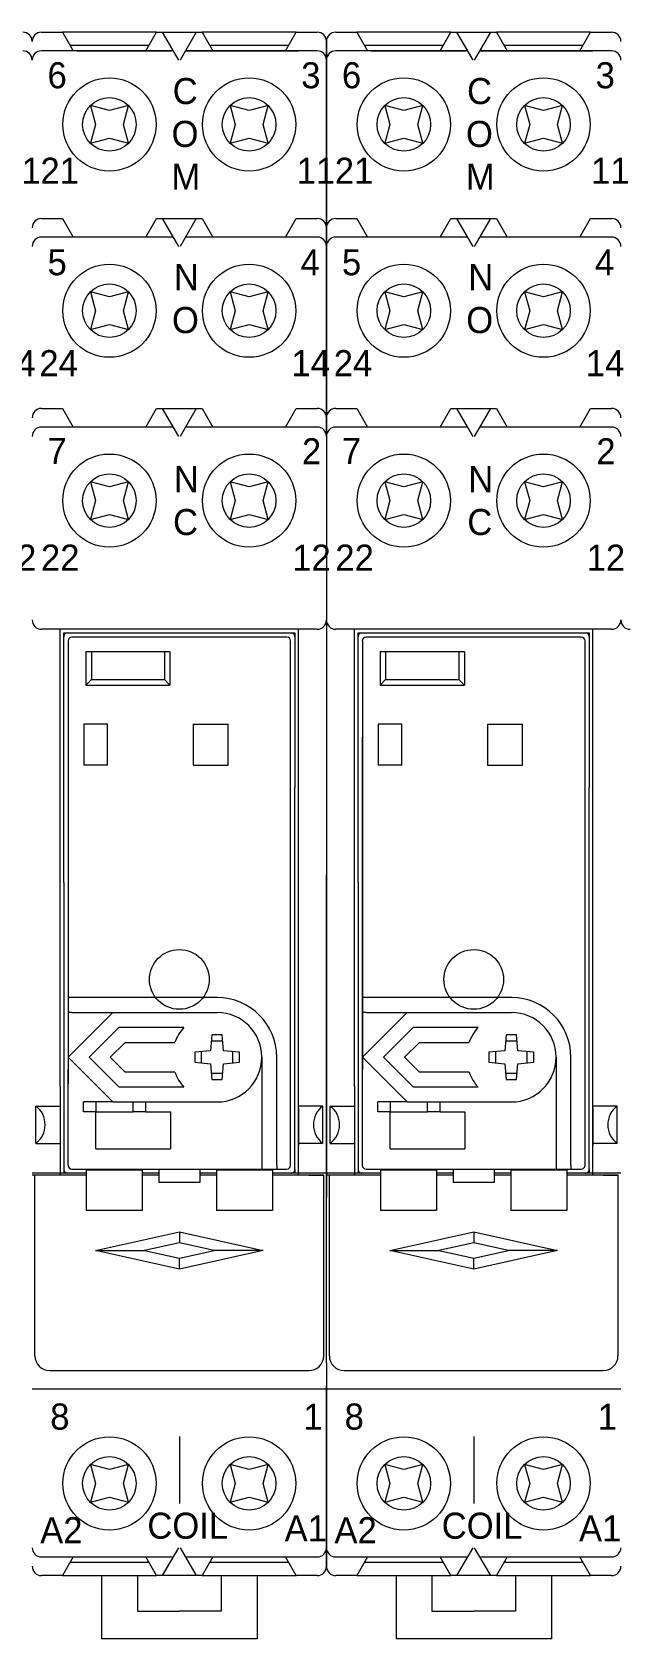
# Model space of a CAD drawing. Header units: millimetres. Extents: x -6000 to 26000, y -6000 to 26000.
# Drawn here: x 139.65 to 144.04, y -4368.31 to -4356.31 of the extents above; entities that cross this region are included whole.
import ezdxf

# ---------------------------------------------------------------- set-up
doc = ezdxf.new("R2010")
doc.units = ezdxf.units.MM
doc.header["$MEASUREMENT"] = 0
doc.linetypes.add('HIDDEN2', pattern=[2.38125, 1.5875, -0.79375])
doc.layers.add('Чертеж и Рисунок_Ном._пера__1', color=7, linetype='Continuous', lineweight=15)
doc.layers.add('Чертеж и Рисунок_Ном._пера__7', color=7, linetype='Continuous', lineweight=15)
doc.styles.add('СГЕНЕРИР_СТИЛЬ_2', font='')
doc.styles.get('СГЕНЕРИР_СТИЛЬ_2').set_extended_font_data('Arial')

msp = doc.modelspace()

# ---------------------------------------------------------------- linework, layer by layer
at = {"layer": 'Чертеж и Рисунок_Ном._пера__7', "color": 7, "linetype": 'Continuous', "lineweight": 15}
for p, q in [((139.719, -4356.309), (139.875, -4356.309)), ((140.578, -4356.309), (139.875, -4356.309)), ((139.875, -4356.309), (139.955, -4356.448)), ((140.497, -4356.448), (140.578, -4356.309)), ((140.578, -4356.309), (140.623, -4356.309)), ((140.601, -4356.309), (140.895, -4356.309)), ((140.703, -4356.448), (140.623, -4356.309)), ((140.743, -4356.518), (140.623, -4356.309)), ((140.623, -4356.309), (140.873, -4356.309)), ((140.873, -4356.309), (140.753, -4356.518)), ((140.873, -4356.309), (140.918, -4356.309)), ((141.621, -4356.309), (140.918, -4356.309)), ((140.918, -4356.309), (140.998, -4356.448)), ((141.541, -4356.448), (141.621, -4356.309)), ((141.621, -4356.309), (141.777, -4356.309)), ((141.847, -4356.518), (141.847, -4356.379)), ((141.847, -4356.379), (141.847, -4356.518)), ((141.916, -4356.309), (142.072, -4356.309)), ((142.776, -4356.309), (142.072, -4356.309)), ((142.072, -4356.309), (142.153, -4356.448)), ((142.695, -4356.448), (142.776, -4356.309)), ((142.776, -4356.309), (142.82, -4356.309)), ((142.799, -4356.309), (143.093, -4356.309)), ((142.901, -4356.448), (142.82, -4356.309)), ((142.941, -4356.518), (142.82, -4356.309)), ((142.82, -4356.309), (143.071, -4356.309)), ((143.071, -4356.309), (142.95, -4356.518)), ((143.071, -4356.309), (143.116, -4356.309)), ((143.819, -4356.309), (143.116, -4356.309)), ((143.116, -4356.309), (143.196, -4356.448)), ((143.739, -4356.448), (143.819, -4356.309)), ((143.819, -4356.309), (143.975, -4356.309)), ((140.703, -4356.448), (139.719, -4356.448)), ((139.931, -4356.406), (140.522, -4356.406)), ((139.983, -4356.448), (140.688, -4356.448)), ((140.793, -4356.448), (141.638, -4356.448)), ((141.777, -4356.448), (140.793, -4356.448)), ((140.808, -4356.448), (141.638, -4356.448)), ((140.974, -4356.406), (141.565, -4356.406)), ((141.847, -4356.518), (141.847, -4362.603)), ((141.847, -4357.77), (141.847, -4356.518)), ((141.847, -4356.518), (141.847, -4362.603)), ((141.847, -4356.518), (141.847, -4357.77)), ((142.901, -4356.448), (141.916, -4356.448)), ((142.129, -4356.406), (142.719, -4356.406)), ((142.181, -4356.448), (142.886, -4356.448)), ((142.991, -4356.448), (143.836, -4356.448)), ((143.975, -4356.448), (142.991, -4356.448)), ((143.006, -4356.448), (143.836, -4356.448)), ((143.172, -4356.406), (143.763, -4356.406)), ((140.085, -4356.856), (140.123, -4356.998)), ((140.226, -4356.894), (140.085, -4356.856)), ((140.368, -4356.856), (140.226, -4356.894)), ((140.33, -4356.998), (140.368, -4356.856)), ((141.269, -4356.894), (141.128, -4356.856)), ((141.128, -4356.856), (141.166, -4356.998)), ((141.411, -4356.856), (141.269, -4356.894)), ((141.373, -4356.998), (141.411, -4356.856)), ((142.282, -4356.856), (142.32, -4356.998)), ((142.424, -4356.894), (142.282, -4356.856)), ((142.566, -4356.856), (142.424, -4356.894)), ((142.528, -4356.998), (142.566, -4356.856)), ((143.467, -4356.894), (143.326, -4356.856)), ((143.326, -4356.856), (143.364, -4356.998)), ((143.609, -4356.856), (143.467, -4356.894)), ((143.571, -4356.998), (143.609, -4356.856)), ((140.123, -4356.998), (140.085, -4357.139)), ((140.368, -4357.139), (140.33, -4356.998)), ((141.166, -4356.998), (141.128, -4357.139)), ((141.411, -4357.139), (141.373, -4356.998)), ((142.32, -4356.998), (142.282, -4357.139)), ((142.566, -4357.139), (142.528, -4356.998)), ((143.364, -4356.998), (143.326, -4357.139)), ((143.609, -4357.139), (143.571, -4356.998)), ((140.085, -4357.139), (140.226, -4357.101)), ((140.226, -4357.101), (140.368, -4357.139)), ((141.128, -4357.139), (141.269, -4357.101)), ((141.269, -4357.101), (141.411, -4357.139)), ((142.282, -4357.139), (142.424, -4357.101)), ((142.424, -4357.101), (142.566, -4357.139)), ((143.326, -4357.139), (143.467, -4357.101)), ((143.467, -4357.101), (143.609, -4357.139)), ((139.719, -4357.7), (139.875, -4357.7)), ((139.875, -4357.7), (139.955, -4357.839)), ((140.497, -4357.839), (140.578, -4357.7)), ((140.578, -4357.7), (140.623, -4357.7)), ((140.743, -4357.909), (140.623, -4357.7)), ((140.623, -4357.7), (140.873, -4357.7)), ((140.873, -4357.7), (140.753, -4357.909)), ((140.873, -4357.7), (140.918, -4357.7)), ((140.918, -4357.7), (140.998, -4357.839)), ((141.541, -4357.839), (141.621, -4357.7)), ((141.621, -4357.7), (141.777, -4357.7)), ((141.916, -4357.7), (142.072, -4357.7)), ((142.072, -4357.7), (142.153, -4357.839)), ((142.695, -4357.839), (142.776, -4357.7)), ((142.776, -4357.7), (142.82, -4357.7)), ((142.941, -4357.909), (142.82, -4357.7)), ((142.82, -4357.7), (143.071, -4357.7)), ((143.071, -4357.7), (142.95, -4357.909)), ((143.071, -4357.7), (143.116, -4357.7)), ((143.116, -4357.7), (143.196, -4357.839)), ((143.739, -4357.839), (143.819, -4357.7)), ((143.819, -4357.7), (143.975, -4357.7)), ((140.703, -4357.839), (139.719, -4357.839)), ((141.777, -4357.839), (140.793, -4357.839)), ((141.847, -4357.909), (141.847, -4357.77)), ((141.847, -4357.77), (141.847, -4357.909)), ((142.901, -4357.839), (141.916, -4357.839)), ((143.975, -4357.839), (142.991, -4357.839)), ((141.847, -4359.188), (141.847, -4357.909)), ((141.847, -4357.909), (141.847, -4359.188)), ((140.085, -4358.247), (140.123, -4358.389)), ((140.226, -4358.285), (140.085, -4358.247)), ((140.368, -4358.247), (140.226, -4358.285)), ((140.33, -4358.389), (140.368, -4358.247)), ((141.128, -4358.247), (141.166, -4358.389)), ((141.269, -4358.285), (141.128, -4358.247)), ((141.411, -4358.247), (141.269, -4358.285)), ((141.373, -4358.389), (141.411, -4358.247)), ((142.282, -4358.247), (142.32, -4358.389)), ((142.424, -4358.285), (142.282, -4358.247)), ((142.566, -4358.247), (142.424, -4358.285)), ((142.528, -4358.389), (142.566, -4358.247)), ((143.326, -4358.247), (143.364, -4358.389)), ((143.467, -4358.285), (143.326, -4358.247)), ((143.609, -4358.247), (143.467, -4358.285)), ((143.571, -4358.389), (143.609, -4358.247)), ((140.123, -4358.389), (140.085, -4358.53)), ((140.368, -4358.53), (140.33, -4358.389)), ((141.166, -4358.389), (141.128, -4358.53)), ((141.411, -4358.53), (141.373, -4358.389)), ((142.32, -4358.389), (142.282, -4358.53)), ((142.566, -4358.53), (142.528, -4358.389)), ((143.364, -4358.389), (143.326, -4358.53)), ((143.609, -4358.53), (143.571, -4358.389)), ((140.085, -4358.53), (140.226, -4358.492)), ((140.226, -4358.492), (140.368, -4358.53)), ((141.128, -4358.53), (141.269, -4358.492)), ((141.269, -4358.492), (141.411, -4358.53)), ((142.282, -4358.53), (142.424, -4358.492)), ((142.424, -4358.492), (142.566, -4358.53)), ((143.326, -4358.53), (143.467, -4358.492)), ((143.467, -4358.492), (143.609, -4358.53)), ((139.719, -4359.119), (139.875, -4359.119)), ((139.875, -4359.119), (139.955, -4359.258)), ((140.497, -4359.258), (140.578, -4359.119)), ((140.578, -4359.119), (140.623, -4359.119)), ((140.743, -4359.327), (140.623, -4359.119)), ((140.623, -4359.119), (140.873, -4359.119)), ((140.873, -4359.119), (140.753, -4359.327)), ((140.873, -4359.119), (140.918, -4359.119)), ((140.918, -4359.119), (140.998, -4359.258)), ((141.541, -4359.258), (141.621, -4359.119)), ((141.621, -4359.119), (141.777, -4359.119)), ((141.916, -4359.119), (142.072, -4359.119)), ((142.072, -4359.119), (142.153, -4359.258)), ((142.695, -4359.258), (142.776, -4359.119)), ((142.776, -4359.119), (142.82, -4359.119)), ((142.941, -4359.327), (142.82, -4359.119)), ((142.82, -4359.119), (143.071, -4359.119)), ((143.071, -4359.119), (142.95, -4359.327)), ((143.071, -4359.119), (143.116, -4359.119)), ((143.116, -4359.119), (143.196, -4359.258)), ((143.739, -4359.258), (143.819, -4359.119)), ((143.819, -4359.119), (143.975, -4359.119)), ((140.703, -4359.258), (139.719, -4359.258)), ((141.777, -4359.258), (140.793, -4359.258)), ((141.847, -4359.327), (141.847, -4359.188)), ((141.847, -4359.188), (141.847, -4359.327)), ((142.901, -4359.258), (141.916, -4359.258)), ((143.975, -4359.258), (142.991, -4359.258)), ((140.085, -4359.666), (140.123, -4359.807)), ((140.226, -4359.704), (140.085, -4359.666)), ((140.368, -4359.666), (140.226, -4359.704)), ((140.33, -4359.807), (140.368, -4359.666)), ((141.269, -4359.704), (141.128, -4359.666)), ((141.128, -4359.666), (141.166, -4359.807)), ((141.411, -4359.666), (141.269, -4359.704)), ((141.373, -4359.807), (141.411, -4359.666)), ((142.282, -4359.666), (142.32, -4359.807)), ((142.424, -4359.704), (142.282, -4359.666)), ((142.566, -4359.666), (142.424, -4359.704)), ((142.528, -4359.807), (142.566, -4359.666)), ((143.467, -4359.704), (143.326, -4359.666)), ((143.326, -4359.666), (143.364, -4359.807)), ((143.609, -4359.666), (143.467, -4359.704)), ((143.571, -4359.807), (143.609, -4359.666)), ((140.123, -4359.807), (140.085, -4359.949)), ((140.368, -4359.949), (140.33, -4359.807)), ((141.166, -4359.807), (141.128, -4359.949)), ((141.411, -4359.949), (141.373, -4359.807)), ((142.32, -4359.807), (142.282, -4359.949)), ((142.566, -4359.949), (142.528, -4359.807)), ((143.364, -4359.807), (143.326, -4359.949)), ((143.609, -4359.949), (143.571, -4359.807)), ((140.085, -4359.949), (140.226, -4359.911)), ((140.226, -4359.911), (140.368, -4359.949)), ((141.128, -4359.949), (141.269, -4359.911)), ((141.269, -4359.911), (141.411, -4359.949)), ((142.282, -4359.949), (142.424, -4359.911)), ((142.424, -4359.911), (142.566, -4359.949)), ((143.326, -4359.949), (143.467, -4359.911)), ((143.467, -4359.911), (143.609, -4359.949)), ((141.777, -4360.767), (139.719, -4360.767)), ((139.858, -4364.178), (139.858, -4360.767)), ((139.885, -4360.823), (139.885, -4360.795)), ((139.885, -4360.795), (141.61, -4360.795)), ((139.885, -4361.504), (139.885, -4360.823)), ((141.551, -4360.826), (139.945, -4360.826)), ((141.582, -4360.795), (141.61, -4360.795)), ((141.61, -4360.795), (141.61, -4360.823)), ((141.61, -4360.795), (141.61, -4361.949)), ((141.638, -4364.843), (141.638, -4360.767)), ((143.975, -4360.767), (141.916, -4360.767)), ((142.055, -4364.178), (142.055, -4360.767)), ((142.083, -4360.823), (142.083, -4360.795)), ((142.083, -4360.795), (143.808, -4360.795)), ((142.083, -4361.504), (142.083, -4360.823)), ((143.749, -4360.826), (142.142, -4360.826)), ((143.78, -4360.795), (143.808, -4360.795)), ((143.808, -4360.795), (143.808, -4360.823)), ((143.808, -4360.795), (143.808, -4361.949)), ((143.836, -4364.843), (143.836, -4360.767)), ((139.917, -4360.854), (139.917, -4363.518)), ((140.049, -4360.934), (140.678, -4360.934)), ((140.049, -4360.934), (140.049, -4361.184)), ((140.091, -4360.934), (140.091, -4361.143)), ((140.637, -4360.934), (140.637, -4361.143)), ((140.678, -4360.934), (140.678, -4361.184)), ((141.579, -4364.77), (141.579, -4360.854)), ((142.115, -4360.854), (142.115, -4363.518)), ((142.247, -4360.934), (142.876, -4360.934)), ((142.247, -4360.934), (142.247, -4361.184)), ((142.288, -4360.934), (142.288, -4361.143)), ((142.834, -4360.934), (142.834, -4361.143)), ((142.876, -4360.934), (142.876, -4361.184)), ((143.777, -4364.77), (143.777, -4360.854)), ((140.049, -4361.184), (140.091, -4361.143)), ((140.049, -4361.184), (140.678, -4361.184)), ((140.091, -4361.143), (140.637, -4361.143)), ((140.678, -4361.184), (140.637, -4361.143)), ((142.247, -4361.184), (142.288, -4361.143)), ((142.247, -4361.184), (142.876, -4361.184)), ((142.288, -4361.143), (142.834, -4361.143)), ((142.876, -4361.184), (142.834, -4361.143)), ((139.885, -4361.949), (139.885, -4361.504)), ((140.212, -4361.477), (140.035, -4361.477)), ((140.035, -4361.477), (140.035, -4361.783)), ((140.212, -4361.783), (140.212, -4361.477)), ((140.852, -4361.477), (141.113, -4361.477)), ((140.852, -4361.477), (140.852, -4361.783)), ((141.113, -4361.783), (141.113, -4361.477)), ((142.083, -4361.949), (142.083, -4361.504)), ((142.41, -4361.477), (142.233, -4361.477)), ((142.233, -4361.477), (142.233, -4361.783)), ((142.41, -4361.783), (142.41, -4361.477)), ((143.05, -4361.477), (143.311, -4361.477)), ((143.05, -4361.477), (143.05, -4361.783)), ((143.311, -4361.783), (143.311, -4361.477)), ((139.917, -4361.574), (139.917, -4364.161)), ((141.579, -4364.161), (141.579, -4361.574)), ((142.114, -4361.574), (142.114, -4364.161)), ((143.777, -4364.161), (143.777, -4361.574)), ((140.212, -4361.783), (140.035, -4361.783)), ((140.852, -4361.783), (141.113, -4361.783)), ((142.41, -4361.783), (142.233, -4361.783)), ((143.05, -4361.783), (143.311, -4361.783)), ((139.885, -4362.659), (139.885, -4361.949)), ((141.61, -4364.801), (141.61, -4361.949)), ((142.083, -4362.659), (142.083, -4361.949)), ((143.808, -4364.801), (143.808, -4361.949)), ((141.847, -4366.248), (141.847, -4362.603)), ((141.847, -4362.603), (141.847, -4364.871)), ((139.885, -4362.659), (139.885, -4364.829)), ((142.083, -4362.659), (142.083, -4364.829)), ((139.945, -4363.518), (139.917, -4363.518)), ((139.917, -4363.518), (139.917, -4363.629)), ((141.03, -4363.518), (139.945, -4363.518)), ((142.142, -4363.518), (142.115, -4363.518)), ((142.115, -4363.518), (142.115, -4363.629)), ((143.227, -4363.518), (142.142, -4363.518)), ((139.945, -4363.629), (139.917, -4363.629)), ((139.917, -4363.629), (139.917, -4363.963)), ((139.917, -4363.963), (140.251, -4363.629)), ((139.945, -4363.629), (141.03, -4363.629)), ((142.142, -4363.629), (142.115, -4363.629)), ((142.115, -4363.629), (142.115, -4363.963)), ((142.115, -4363.963), (142.448, -4363.629)), ((142.142, -4363.629), (143.227, -4363.629)), ((140.297, -4363.74), (140.074, -4363.963)), ((140.781, -4363.74), (140.297, -4363.74)), ((140.991, -4363.796), (140.981, -4363.914)), ((141.068, -4363.796), (140.991, -4363.796)), ((141.078, -4363.914), (141.068, -4363.796)), ((142.494, -4363.74), (142.272, -4363.963)), ((142.978, -4363.74), (142.494, -4363.74)), ((143.189, -4363.796), (143.179, -4363.914)), ((143.266, -4363.796), (143.189, -4363.796)), ((143.276, -4363.914), (143.266, -4363.796)), ((140.231, -4363.963), (140.343, -4363.852)), ((140.343, -4363.852), (140.715, -4363.852)), ((140.981, -4363.914), (140.863, -4363.925)), ((140.863, -4363.925), (140.863, -4364.001)), ((140.911, -4363.92), (140.911, -4364.005)), ((141.072, -4363.844), (140.987, -4363.844)), ((141.196, -4363.925), (141.078, -4363.914)), ((141.148, -4364.005), (141.148, -4363.92)), ((141.196, -4364.001), (141.196, -4363.925)), ((142.429, -4363.963), (142.541, -4363.852)), ((142.541, -4363.852), (142.913, -4363.852)), ((143.179, -4363.914), (143.06, -4363.925)), ((143.06, -4363.925), (143.06, -4364.001)), ((143.109, -4363.92), (143.109, -4364.005)), ((143.27, -4363.844), (143.185, -4363.844)), ((143.394, -4363.925), (143.276, -4363.914)), ((143.346, -4364.005), (143.346, -4363.92)), ((143.394, -4364.001), (143.394, -4363.925)), ((139.917, -4363.963), (139.917, -4364.053)), ((139.917, -4363.963), (140.251, -4364.297)), ((139.917, -4364.77), (139.917, -4364.053)), ((140.074, -4363.963), (140.297, -4364.185)), ((140.343, -4364.074), (140.231, -4363.963)), ((140.715, -4364.074), (140.343, -4364.074)), ((140.863, -4364.001), (140.981, -4364.012)), ((140.981, -4364.012), (140.991, -4364.13)), ((140.987, -4364.081), (141.072, -4364.081)), ((141.068, -4364.13), (141.078, -4364.012)), ((141.078, -4364.012), (141.196, -4364.001)), ((141.363, -4363.963), (141.363, -4364.77)), ((141.475, -4364.77), (141.475, -4363.963)), ((142.115, -4363.963), (142.115, -4364.053)), ((142.115, -4363.963), (142.448, -4364.297)), ((142.115, -4364.77), (142.115, -4364.053)), ((142.272, -4363.963), (142.494, -4364.185)), ((142.541, -4364.074), (142.429, -4363.963)), ((142.913, -4364.074), (142.541, -4364.074)), ((143.06, -4364.001), (143.179, -4364.012)), ((143.179, -4364.012), (143.189, -4364.13)), ((143.185, -4364.081), (143.27, -4364.081)), ((143.266, -4364.13), (143.276, -4364.012)), ((143.276, -4364.012), (143.394, -4364.001)), ((143.561, -4363.963), (143.561, -4364.77)), ((143.672, -4364.77), (143.672, -4363.963)), ((139.858, -4364.178), (139.858, -4364.843)), ((140.297, -4364.185), (140.781, -4364.185)), ((140.991, -4364.13), (141.068, -4364.13)), ((142.055, -4364.178), (142.055, -4364.843)), ((142.494, -4364.185), (142.978, -4364.185)), ((143.189, -4364.13), (143.266, -4364.13)), ((140.125, -4364.297), (140.032, -4364.297)), ((140.032, -4364.37), (140.032, -4364.297)), ((140.125, -4364.297), (140.125, -4364.37)), ((140.251, -4364.297), (140.125, -4364.297)), ((140.251, -4364.297), (141.03, -4364.297)), ((140.404, -4364.37), (140.404, -4364.297)), ((140.497, -4364.37), (140.497, -4364.297)), ((142.323, -4364.297), (142.23, -4364.297)), ((142.23, -4364.37), (142.23, -4364.297)), ((142.323, -4364.297), (142.323, -4364.37)), ((142.448, -4364.297), (142.323, -4364.297)), ((142.448, -4364.297), (143.227, -4364.297)), ((142.601, -4364.37), (142.601, -4364.297)), ((142.695, -4364.37), (142.695, -4364.297)), ((139.677, -4364.606), (139.677, -4364.328)), ((139.677, -4364.328), (139.858, -4364.328)), ((140.125, -4364.37), (140.032, -4364.37)), ((140.125, -4364.37), (140.404, -4364.37)), ((140.125, -4364.648), (140.125, -4364.37)), ((140.497, -4364.37), (140.404, -4364.37)), ((140.497, -4364.37), (140.605, -4364.37)), ((140.605, -4364.37), (140.682, -4364.37)), ((140.682, -4364.37), (140.682, -4364.648)), ((141.819, -4364.328), (141.638, -4364.328)), ((141.638, -4364.342), (141.638, -4364.62)), ((141.819, -4364.606), (141.819, -4364.328)), ((141.875, -4364.606), (141.875, -4364.328)), ((141.875, -4364.328), (142.055, -4364.328)), ((142.323, -4364.37), (142.23, -4364.37)), ((142.323, -4364.37), (142.601, -4364.37)), ((142.323, -4364.648), (142.323, -4364.37)), ((142.695, -4364.37), (142.601, -4364.37)), ((142.695, -4364.37), (142.802, -4364.37)), ((142.802, -4364.37), (142.88, -4364.37)), ((142.88, -4364.37), (142.88, -4364.648)), ((144.017, -4364.328), (143.836, -4364.328)), ((143.836, -4364.342), (143.836, -4364.62)), ((144.017, -4364.606), (144.017, -4364.328)), ((139.677, -4364.606), (139.858, -4364.606)), ((140.125, -4364.648), (140.679, -4364.648)), ((140.679, -4364.648), (140.682, -4364.648)), ((141.819, -4364.606), (141.638, -4364.606)), ((141.875, -4364.606), (142.055, -4364.606)), ((142.323, -4364.648), (142.877, -4364.648)), ((142.877, -4364.648), (142.88, -4364.648)), ((144.017, -4364.606), (143.836, -4364.606)), ((139.945, -4364.798), (140.719, -4364.798)), ((140.595, -4364.801), (140.595, -4364.898)), ((140.901, -4364.801), (140.595, -4364.801)), ((140.719, -4364.798), (141.363, -4364.798)), ((140.901, -4364.801), (140.901, -4364.898)), ((141.363, -4364.77), (141.363, -4364.798)), ((141.363, -4364.798), (141.475, -4364.798)), ((141.475, -4364.77), (141.475, -4364.798)), ((141.475, -4364.798), (141.551, -4364.798)), ((141.61, -4364.801), (141.61, -4364.829)), ((141.847, -4364.731), (141.847, -4364.871)), ((142.142, -4364.798), (142.917, -4364.798)), ((142.793, -4364.801), (142.793, -4364.898)), ((143.099, -4364.801), (142.793, -4364.801)), ((142.917, -4364.798), (143.561, -4364.798)), ((143.099, -4364.801), (143.099, -4364.898)), ((143.561, -4364.77), (143.561, -4364.798)), ((143.561, -4364.798), (143.672, -4364.798)), ((143.672, -4364.77), (143.672, -4364.798)), ((143.672, -4364.798), (143.749, -4364.798)), ((143.808, -4364.801), (143.808, -4364.829)), ((140.052, -4364.829), (139.649, -4364.829)), ((140.052, -4364.843), (139.649, -4364.843)), ((139.781, -4364.843), (139.67, -4364.843)), ((139.67, -4365.399), (139.67, -4364.843)), ((140.052, -4364.843), (139.781, -4364.843)), ((140.052, -4364.829), (139.885, -4364.829)), ((140.052, -4364.806), (140.052, -4365.107)), ((140.47, -4364.806), (140.052, -4364.806)), ((140.47, -4364.806), (140.47, -4365.107)), ((140.595, -4364.829), (140.47, -4364.829)), ((140.595, -4364.843), (140.47, -4364.843)), ((140.595, -4364.843), (140.47, -4364.843)), ((140.901, -4364.898), (140.595, -4364.898)), ((141.026, -4364.829), (140.901, -4364.829)), ((141.026, -4364.829), (140.901, -4364.829)), ((141.026, -4364.843), (140.901, -4364.843)), ((141.026, -4364.843), (140.901, -4364.843)), ((141.443, -4364.806), (141.026, -4364.806)), ((141.026, -4364.806), (141.026, -4365.107)), ((141.443, -4364.806), (141.443, -4365.107)), ((141.61, -4364.829), (141.443, -4364.829)), ((141.847, -4364.829), (141.443, -4364.829)), ((141.826, -4364.843), (141.443, -4364.843)), ((141.715, -4364.843), (141.443, -4364.843)), ((141.715, -4364.843), (141.826, -4364.843)), ((141.826, -4365.399), (141.826, -4364.843)), ((142.25, -4364.829), (141.847, -4364.829)), ((142.25, -4364.843), (141.847, -4364.843)), ((141.847, -4364.871), (141.847, -4365.01)), ((141.847, -4364.871), (141.847, -4365.01)), ((141.979, -4364.843), (141.868, -4364.843)), ((141.868, -4365.399), (141.868, -4364.843)), ((142.25, -4364.843), (141.979, -4364.843)), ((142.25, -4364.829), (142.083, -4364.829)), ((142.25, -4364.806), (142.25, -4365.107)), ((142.667, -4364.806), (142.25, -4364.806)), ((142.667, -4364.806), (142.667, -4365.107)), ((142.793, -4364.829), (142.667, -4364.829)), ((142.793, -4364.843), (142.667, -4364.843)), ((142.793, -4364.843), (142.667, -4364.843)), ((143.099, -4364.898), (142.793, -4364.898)), ((143.224, -4364.829), (143.099, -4364.829)), ((143.224, -4364.829), (143.099, -4364.829)), ((143.224, -4364.843), (143.099, -4364.843)), ((143.224, -4364.843), (143.099, -4364.843)), ((143.641, -4364.806), (143.224, -4364.806)), ((143.224, -4364.806), (143.224, -4365.107)), ((143.641, -4364.806), (143.641, -4365.107)), ((143.808, -4364.829), (143.641, -4364.829)), ((144.045, -4364.829), (143.641, -4364.829)), ((144.024, -4364.843), (143.641, -4364.843)), ((143.912, -4364.843), (143.641, -4364.843)), ((143.912, -4364.843), (144.024, -4364.843)), ((144.024, -4365.399), (144.024, -4364.843)), ((141.847, -4366.248), (141.847, -4364.926)), ((140.47, -4365.107), (140.052, -4365.107)), ((141.443, -4365.107), (141.026, -4365.107)), ((142.667, -4365.107), (142.25, -4365.107)), ((143.641, -4365.107), (143.224, -4365.107)), ((140.122, -4365.406), (140.748, -4365.267)), ((140.748, -4365.267), (141.374, -4365.406)), ((140.748, -4365.267), (140.748, -4365.348)), ((142.32, -4365.406), (142.946, -4365.267)), ((142.946, -4365.267), (143.572, -4365.406)), ((142.946, -4365.267), (142.946, -4365.348)), ((139.67, -4366.192), (139.67, -4365.399)), ((140.748, -4365.348), (140.488, -4365.406)), ((141.008, -4365.406), (140.748, -4365.348)), ((141.826, -4366.192), (141.826, -4365.399)), ((141.868, -4366.192), (141.868, -4365.399)), ((142.946, -4365.348), (142.686, -4365.406)), ((143.205, -4365.406), (142.946, -4365.348)), ((144.024, -4366.192), (144.024, -4365.399)), ((140.748, -4365.545), (140.122, -4365.406)), ((140.122, -4365.406), (140.488, -4365.406)), ((140.488, -4365.406), (140.748, -4365.464)), ((141.374, -4365.406), (140.748, -4365.545)), ((140.748, -4365.464), (141.008, -4365.406)), ((140.748, -4365.545), (140.748, -4365.464)), ((141.374, -4365.406), (141.008, -4365.406)), ((142.946, -4365.545), (142.32, -4365.406)), ((142.32, -4365.406), (142.686, -4365.406)), ((142.686, -4365.406), (142.946, -4365.464)), ((143.572, -4365.406), (142.946, -4365.545)), ((142.946, -4365.464), (143.205, -4365.406)), ((142.946, -4365.545), (142.946, -4365.464)), ((143.572, -4365.406), (143.205, -4365.406)), ((139.781, -4366.303), (141.715, -4366.303)), ((141.847, -4366.248), (141.847, -4367.764)), ((141.847, -4366.248), (141.847, -4367.764)), ((141.979, -4366.303), (143.912, -4366.303)), ((141.847, -4366.442), (139.649, -4366.442)), ((141.847, -4366.442), (139.649, -4366.442)), ((141.847, -4366.497), (141.847, -4366.415)), ((141.847, -4366.415), (141.847, -4366.497)), ((144.045, -4366.442), (141.847, -4366.442)), ((144.045, -4366.442), (141.847, -4366.442)), ((141.847, -4367.625), (141.847, -4366.497)), ((141.847, -4366.497), (141.847, -4367.625)), ((140.748, -4366.795), (140.748, -4367.294)), ((142.946, -4366.795), (142.946, -4367.294)), ((140.085, -4367.003), (140.123, -4367.145)), ((140.226, -4367.041), (140.085, -4367.003)), ((140.368, -4367.003), (140.226, -4367.041)), ((140.33, -4367.145), (140.368, -4367.003)), ((141.269, -4367.041), (141.128, -4367.003)), ((141.128, -4367.003), (141.166, -4367.145)), ((141.411, -4367.003), (141.269, -4367.041)), ((141.373, -4367.145), (141.411, -4367.003)), ((142.282, -4367.003), (142.32, -4367.145)), ((142.424, -4367.041), (142.282, -4367.003)), ((142.566, -4367.003), (142.424, -4367.041)), ((142.528, -4367.145), (142.566, -4367.003)), ((143.467, -4367.041), (143.326, -4367.003)), ((143.326, -4367.003), (143.364, -4367.145)), ((143.609, -4367.003), (143.467, -4367.041)), ((143.571, -4367.145), (143.609, -4367.003)), ((140.123, -4367.145), (140.085, -4367.286)), ((140.368, -4367.286), (140.33, -4367.145)), ((141.166, -4367.145), (141.128, -4367.286)), ((141.411, -4367.286), (141.373, -4367.145)), ((142.32, -4367.145), (142.282, -4367.286)), ((142.566, -4367.286), (142.528, -4367.145)), ((143.364, -4367.145), (143.326, -4367.286)), ((143.609, -4367.286), (143.571, -4367.145)), ((140.085, -4367.286), (140.226, -4367.249)), ((140.226, -4367.249), (140.368, -4367.286)), ((141.128, -4367.286), (141.269, -4367.249)), ((141.269, -4367.249), (141.411, -4367.286)), ((142.282, -4367.286), (142.424, -4367.249)), ((142.424, -4367.249), (142.566, -4367.286)), ((143.326, -4367.286), (143.467, -4367.249)), ((143.467, -4367.249), (143.609, -4367.286)), ((140.623, -4367.833), (140.743, -4367.625)), ((140.753, -4367.625), (140.873, -4367.833)), ((141.847, -4367.764), (141.847, -4367.625)), ((141.847, -4367.625), (141.847, -4367.764)), ((142.82, -4367.833), (142.941, -4367.625)), ((142.95, -4367.625), (143.071, -4367.833)), ((139.719, -4367.694), (140.703, -4367.694)), ((139.955, -4367.694), (139.875, -4367.833)), ((140.522, -4367.736), (139.931, -4367.736)), ((140.578, -4367.833), (140.497, -4367.694)), ((140.793, -4367.694), (141.777, -4367.694)), ((140.998, -4367.694), (140.918, -4367.833)), ((141.565, -4367.736), (140.974, -4367.736)), ((141.621, -4367.833), (141.541, -4367.694)), ((141.916, -4367.694), (142.901, -4367.694)), ((142.153, -4367.694), (142.072, -4367.833)), ((142.719, -4367.736), (142.129, -4367.736)), ((142.776, -4367.833), (142.695, -4367.694)), ((142.991, -4367.694), (143.975, -4367.694)), ((143.196, -4367.694), (143.116, -4367.833)), ((143.763, -4367.736), (143.172, -4367.736)), ((143.819, -4367.833), (143.739, -4367.694)), ((139.875, -4367.833), (139.719, -4367.833)), ((139.875, -4367.833), (140.578, -4367.833)), ((140.168, -4367.833), (140.168, -4368.306)), ((140.435, -4367.833), (140.435, -4368.098)), ((140.623, -4367.833), (140.578, -4367.833)), ((140.873, -4367.833), (140.623, -4367.833)), ((140.918, -4367.833), (140.873, -4367.833)), ((140.918, -4367.833), (141.621, -4367.833)), ((141.061, -4367.833), (141.061, -4368.098)), ((141.328, -4367.833), (141.328, -4368.306)), ((141.777, -4367.833), (141.621, -4367.833)), ((142.072, -4367.833), (141.916, -4367.833)), ((142.072, -4367.833), (142.776, -4367.833)), ((142.366, -4367.833), (142.366, -4368.306)), ((142.633, -4367.833), (142.633, -4368.098)), ((142.82, -4367.833), (142.776, -4367.833)), ((143.071, -4367.833), (142.82, -4367.833)), ((143.116, -4367.833), (143.071, -4367.833)), ((143.116, -4367.833), (143.819, -4367.833)), ((143.259, -4367.833), (143.259, -4368.098)), ((143.526, -4367.833), (143.526, -4368.306)), ((143.975, -4367.833), (143.819, -4367.833)), ((140.435, -4368.098), (140.748, -4368.098)), ((141.061, -4368.098), (140.748, -4368.098)), ((142.633, -4368.098), (142.946, -4368.098)), ((143.259, -4368.098), (142.946, -4368.098)), ((141.328, -4368.306), (140.168, -4368.306)), ((143.526, -4368.306), (142.366, -4368.306))]:
    msp.add_line(p, q, dxfattribs=at)
for centre, radius in [((140.226, -4356.998), 0.348), ((141.269, -4356.998), 0.348), ((142.424, -4356.998), 0.348), ((143.467, -4356.998), 0.348), ((140.226, -4356.998), 0.2), ((141.269, -4356.998), 0.2), ((142.424, -4356.998), 0.2), ((143.467, -4356.998), 0.2), ((140.226, -4358.389), 0.348), ((141.269, -4358.389), 0.348), ((142.424, -4358.389), 0.348), ((143.467, -4358.389), 0.348), ((140.226, -4358.389), 0.2), ((141.269, -4358.389), 0.2), ((142.424, -4358.389), 0.2), ((143.467, -4358.389), 0.2), ((140.226, -4359.807), 0.348), ((141.269, -4359.807), 0.348), ((142.424, -4359.807), 0.348), ((143.467, -4359.807), 0.348), ((140.226, -4359.807), 0.2), ((141.269, -4359.807), 0.2), ((142.424, -4359.807), 0.2), ((143.467, -4359.807), 0.2), ((140.226, -4367.145), 0.348), ((141.269, -4367.145), 0.348), ((142.424, -4367.145), 0.348), ((143.467, -4367.145), 0.348), ((140.226, -4367.145), 0.2), ((141.269, -4367.145), 0.2), ((142.424, -4367.145), 0.2), ((143.467, -4367.145), 0.2)]:
    msp.add_circle(centre, radius, dxfattribs=at)
at = {"layer": 'Чертеж и Рисунок_Ном._пера__7', "color": 7, "linetype": 'HIDDEN2', "lineweight": 15}
for centre in [(140.748, -4363.382), (142.946, -4363.382)]:
    msp.add_circle(centre, 0.223, dxfattribs=at)
at = {"layer": 'Чертеж и Рисунок_Ном._пера__7', "color": 7, "linetype": 'Continuous', "lineweight": 15}
for centre, radius, start, end in [((139.579, -4356.379), 0.0695, 0, 90), ((139.719, -4356.379), 0.0695, 90, 180), ((141.777, -4356.379), 0.0695, 0, 90), ((141.916, -4356.379), 0.0695, 90, 180), ((143.975, -4356.379), 0.0695, 0, 90), ((139.579, -4356.518), 0.0695, 0, 90), ((139.719, -4356.518), 0.0695, 90, 180), ((141.777, -4356.518), 0.0695, 0, 90), ((141.916, -4356.518), 0.0695, 90, 180), ((143.975, -4356.518), 0.0695, 0, 90), ((139.719, -4357.77), 0.0695, 90, 180), ((141.777, -4357.77), 0.0695, 0, 90), ((141.916, -4357.77), 0.0695, 90, 180), ((143.975, -4357.77), 0.0695, 0, 90), ((139.719, -4357.909), 0.0695, 90, 180), ((141.777, -4357.909), 0.0695, 0, 90), ((141.916, -4357.909), 0.0695, 90, 180), ((143.975, -4357.909), 0.0695, 0, 90), ((139.719, -4359.188), 0.0695, 90, 180), ((141.777, -4359.188), 0.0695, 0, 90), ((141.916, -4359.188), 0.0695, 90, 180), ((143.975, -4359.188), 0.0695, 0, 90), ((139.719, -4359.327), 0.0695, 90, 180), ((141.777, -4359.327), 0.0695, 0, 90), ((141.916, -4359.327), 0.0695, 90, 180), ((143.975, -4359.327), 0.0695, 0, 90), ((139.719, -4360.698), 0.0695, 180, 270), ((141.777, -4360.698), 0.0695, 270, 0), ((141.916, -4360.698), 0.0695, 180, 270), ((143.975, -4360.698), 0.0695, 270, 0), ((144.114, -4360.698), 0.0695, 180, 270), ((139.913, -4360.823), 0.0278, 89.9991, 180.0009), ((139.945, -4360.854), 0.0278, 90, 180), ((141.551, -4360.854), 0.0278, 0, 90), ((141.582, -4360.823), 0.0278, 359.9991, 90.0009), ((142.111, -4360.823), 0.0278, 89.9991, 180.0009), ((142.142, -4360.854), 0.0278, 90, 180), ((143.749, -4360.854), 0.0278, 0, 90), ((143.78, -4360.823), 0.0278, 359.9991, 90.0009), ((141.03, -4363.963), 0.445, 0, 90), ((143.227, -4363.963), 0.445, 0, 90), ((141.03, -4363.963), 0.334, 0, 90), ((143.227, -4363.963), 0.334, 0, 90), ((141.03, -4363.963), 0.334, 138.1897, 160.5288), ((143.227, -4363.963), 0.334, 138.1897, 160.5288), ((141.03, -4363.963), 0.334, 199.4712, 221.8103), ((141.03, -4363.963), 0.334, 270, 0), ((143.227, -4363.963), 0.334, 199.4712, 221.8103), ((143.227, -4363.963), 0.334, 270, 0), ((139.572, -4364.467), 0.174, 306.8699, 53.1301), ((141.923, -4364.467), 0.174, 126.8699, 233.1301), ((141.77, -4364.467), 0.174, 306.8699, 53.1301), ((144.121, -4364.467), 0.174, 126.8699, 233.1301), ((139.913, -4364.801), 0.0278, 179.9991, 270.0009), ((139.945, -4364.77), 0.0278, 180, 270), ((141.551, -4364.77), 0.0278, 270, 0), ((141.582, -4364.801), 0.0278, 269.9991, 0.0009), ((142.111, -4364.801), 0.0278, 179.9991, 270.0009), ((142.142, -4364.77), 0.0278, 180, 270), ((143.749, -4364.77), 0.0278, 270, 0), ((143.78, -4364.801), 0.0278, 269.9991, 0.0009), ((139.781, -4366.192), 0.111, 180, 270), ((141.715, -4366.192), 0.111, 270, 0), ((141.979, -4366.192), 0.111, 180, 270), ((143.912, -4366.192), 0.111, 270, 0), ((139.719, -4367.625), 0.0695, 180, 270), ((141.777, -4367.625), 0.0695, 270, 0), ((141.916, -4367.625), 0.0695, 180, 270), ((143.975, -4367.625), 0.0695, 270, 0), ((139.719, -4367.764), 0.0695, 180, 270), ((141.777, -4367.764), 0.0695, 270, 0), ((141.916, -4367.764), 0.0695, 180, 270), ((143.975, -4367.764), 0.0695, 270, 0)]:
    msp.add_arc(centre, radius, start, end, dxfattribs=at)

# ---------------------------------------------------------------- texts
at = {"layer": 'Чертеж и Рисунок_Ном._пера__1', "color": 7, "linetype": 'Continuous', "lineweight": 15, "char_height": 0.19474, "attachment_point": 7, "style": 'СГЕНЕРИР_СТИЛЬ_2'}
for s, insert in [('\\A1;{\\W0.950000x;\\pql;\\fArial|b0|i0|c204|p38;6}', (139.764, -4356.731)), ('\\A1;{\\W0.950000x;\\pql;\\fArial|b0|i0|c204|p38;3}', (141.658, -4356.731)), ('\\A1;{\\W0.950000x;\\pql;\\fArial|b0|i0|c204|p38;6}', (141.962, -4356.731)), ('\\A1;{\\W0.950000x;\\pql;\\fArial|b0|i0|c204|p38;3}', (143.856, -4356.731)), ('\\A1;{\\W0.950000x;\\pql;\\fArial|b0|i0|c204|p38;C}', (140.698, -4356.849)), ('\\A1;{\\W0.950000x;\\pql;\\fArial|b0|i0|c204|p38;C}', (142.896, -4356.849)), ('\\A1;{\\W0.950000x;\\pql;\\fArial|b0|i0|c204|p38;O}', (140.69, -4357.169)), ('\\A1;{\\W0.950000x;\\pql;\\fArial|b0|i0|c204|p38;O}', (142.888, -4357.169)), ('\\A1;{\\W0.950000x;\\pql;\\fArial|b0|i0|c204|p38;21}', (139.711, -4357.441)), ('\\A1;{\\W0.950000x;\\pql;\\fArial|b0|i0|c204|p38;21}', (141.909, -4357.441)), ('\\A1;{\\W0.950000x;\\pql;\\fArial|b0|i0|c204|p38;11}', (139.426, -4357.441)), ('\\A1;{\\W0.950000x;\\pql;\\fArial|b0|i0|c204|p38;M}', (140.689, -4357.486)), ('\\A1;{\\W0.950000x;\\pql;\\fArial|b0|i0|c204|p38;11}', (141.624, -4357.441)), ('\\A1;{\\W0.950000x;\\pql;\\fArial|b0|i0|c204|p38;M}', (142.887, -4357.486)), ('\\A1;{\\W0.950000x;\\pql;\\fArial|b0|i0|c204|p38;11}', (143.822, -4357.441)), ('\\A1;{\\W0.950000x;\\pql;\\fArial|b0|i0|c204|p38;5}', (139.764, -4358.127)), ('\\A1;{\\W0.950000x;\\pql;\\fArial|b0|i0|c204|p38;4}', (141.653, -4358.126)), ('\\A1;{\\W0.950000x;\\pql;\\fArial|b0|i0|c204|p38;5}', (141.962, -4358.127)), ('\\A1;{\\W0.950000x;\\pql;\\fArial|b0|i0|c204|p38;4}', (143.851, -4358.126)), ('\\A1;{\\W0.950000x;\\pql;\\fArial|b0|i0|c204|p38;N}', (140.707, -4358.236)), ('\\A1;{\\W0.950000x;\\pql;\\fArial|b0|i0|c204|p38;N}', (142.905, -4358.236)), ('\\A1;{\\W0.950000x;\\pql;\\fArial|b0|i0|c204|p38;O}', (140.693, -4358.559)), ('\\A1;{\\W0.950000x;\\pql;\\fArial|b0|i0|c204|p38;O}', (142.89, -4358.559)), ('\\A1;{\\W0.950000x;\\pql;\\fArial|b0|i0|c204|p38;14}', (139.388, -4358.878)), ('\\A1;{\\W0.950000x;\\pql;\\fArial|b0|i0|c204|p38;24}', (139.703, -4358.878)), ('\\A1;{\\W0.950000x;\\pql;\\fArial|b0|i0|c204|p38;14}', (141.585, -4358.878)), ('\\A1;{\\W0.950000x;\\pql;\\fArial|b0|i0|c204|p38;24}', (141.901, -4358.878)), ('\\A1;{\\W0.950000x;\\pql;\\fArial|b0|i0|c204|p38;14}', (143.783, -4358.878)), ('\\A1;{\\W0.950000x;\\pql;\\fArial|b0|i0|c204|p38;7}', (139.763, -4359.534)), ('\\A1;{\\W0.950000x;\\pql;\\fArial|b0|i0|c204|p38;2}', (141.663, -4359.536)), ('\\A1;{\\W0.950000x;\\pql;\\fArial|b0|i0|c204|p38;7}', (141.961, -4359.534)), ('\\A1;{\\W0.950000x;\\pql;\\fArial|b0|i0|c204|p38;2}', (143.861, -4359.536)), ('\\A1;{\\W0.950000x;\\pql;\\fArial|b0|i0|c204|p38;N}', (140.707, -4359.744)), ('\\A1;{\\W0.950000x;\\pql;\\fArial|b0|i0|c204|p38;N}', (142.905, -4359.744)), ('\\A1;{\\W0.950000x;\\pql;\\fArial|b0|i0|c204|p38;C}', (140.701, -4360.067)), ('\\A1;{\\W0.950000x;\\pql;\\fArial|b0|i0|c204|p38;C}', (142.898, -4360.067)), ('\\A1;{\\W0.950000x;\\pql;\\fArial|b0|i0|c204|p38;12}', (139.393, -4360.33)), ('\\A1;{\\W0.950000x;\\pql;\\fArial|b0|i0|c204|p38;22}', (139.715, -4360.33)), ('\\A1;{\\W0.950000x;\\pql;\\fArial|b0|i0|c204|p38;12}', (141.591, -4360.33)), ('\\A1;{\\W0.950000x;\\pql;\\fArial|b0|i0|c204|p38;22}', (141.913, -4360.33)), ('\\A1;{\\W0.950000x;\\pql;\\fArial|b0|i0|c204|p38;12}', (143.789, -4360.33)), ('\\A1;{\\W0.950000x;\\pql;\\fArial|b0|i0|c204|p38;8}', (139.784, -4366.746)), ('\\A1;{\\W0.950000x;\\pql;\\fArial|b0|i0|c204|p38;1}', (141.674, -4366.745)), ('\\A1;{\\W0.950000x;\\pql;\\fArial|b0|i0|c204|p38;8}', (141.982, -4366.746)), ('\\A1;{\\W0.950000x;\\pql;\\fArial|b0|i0|c204|p38;1}', (143.872, -4366.745)), ('\\A1;{\\W0.950000x;\\pql;\\fArial|b0|i0|c204|p38;A2}', (139.709, -4367.592)), ('\\A1;{\\W0.950000x;\\pql;\\fArial|b0|i0|c204|p38;COIL}', (140.509, -4367.561)), ('\\A1;{\\W0.950000x;\\pql;\\fArial|b0|i0|c204|p38;A1}', (141.534, -4367.578)), ('\\A1;{\\W0.950000x;\\pql;\\fArial|b0|i0|c204|p38;A2}', (141.906, -4367.592)), ('\\A1;{\\W0.950000x;\\pql;\\fArial|b0|i0|c204|p38;COIL}', (142.707, -4367.561)), ('\\A1;{\\W0.950000x;\\pql;\\fArial|b0|i0|c204|p38;A1}', (143.732, -4367.578))]:
    msp.add_mtext(s, dxfattribs=dict(at, insert=insert))

doc.saveas('drawing.dxf')
